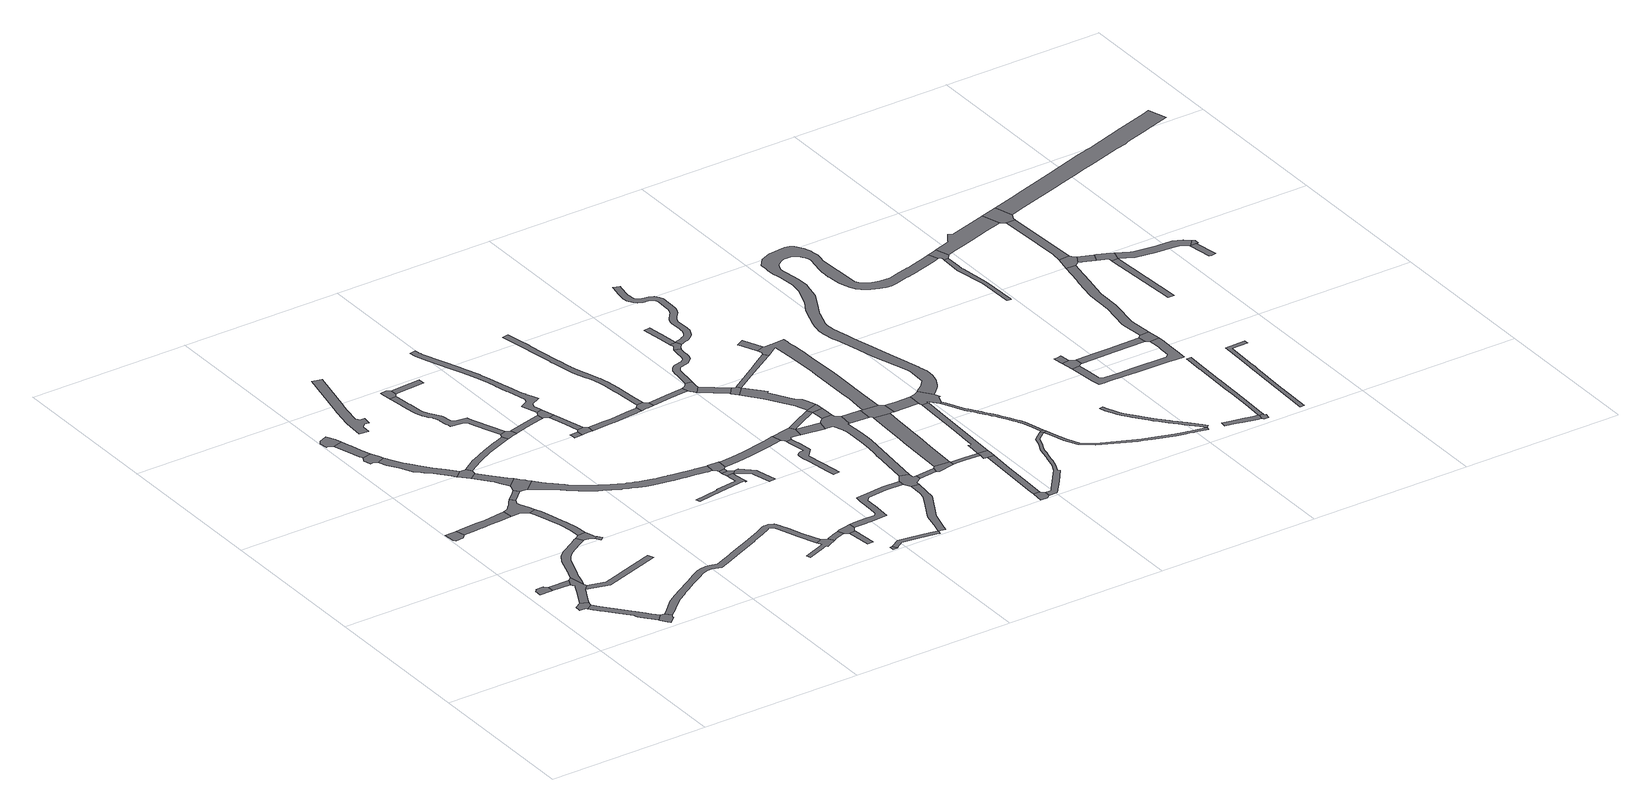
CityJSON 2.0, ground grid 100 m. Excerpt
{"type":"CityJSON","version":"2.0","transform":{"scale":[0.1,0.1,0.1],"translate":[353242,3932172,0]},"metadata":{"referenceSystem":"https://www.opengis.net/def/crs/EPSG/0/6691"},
"CityObjects":{
"road1":{"type":"Road","attributes":{"RoadStructureAttribute.sectionType":"1"},"geometry":[{"type":"MultiSurface","lod":"1","boundaries":[[[0,1,2,3,4,5,6,7]]]}]},
"road2":{"type":"Road","geometry":[{"type":"MultiSurface","lod":"1","boundaries":[[[8,9,10,11,12,13,14,15]]]}]},
"road3":{"type":"Road","attributes":{"RoadStructureAttribute.sectionType":"1"},"geometry":[{"type":"MultiSurface","lod":"1","boundaries":[[[16,17,18,19,13,12,20,21,22,23,24,25,26,27,28,29,30,31,32,33]]]}]},
"road4":{"type":"Road","geometry":[{"type":"MultiSurface","lod":"1","boundaries":[[[34,5,4,35]]]}]},
"road5":{"type":"Road","geometry":[{"type":"MultiSurface","lod":"1","boundaries":[[[36,37,38,39,40,41,42,34,35,43,44,45,46,47,8,15]]]}]},
"road6":{"type":"Road","geometry":[{"type":"MultiSurface","lod":"1","boundaries":[[[48,49,50,51,52,53,54,55]]]}]},
"road7":{"type":"Road","geometry":[{"type":"MultiSurface","lod":"1","boundaries":[[[56,57,58,59,60,61,62,16,33]]]}]},
"road8":{"type":"Road","attributes":{"RoadStructureAttribute.sectionType":"1"},"geometry":[{"type":"MultiSurface","lod":"1","boundaries":[[[63,64,65,66,67,68,69,70,71,52,51,72,73,74,75,76,77,78]]]}]},
"road9":{"type":"Road","attributes":{"RoadStructureAttribute.sectionType":"1"},"geometry":[{"type":"MultiSurface","lod":"1","boundaries":[[[41,79,80,81,82,83,84,85,86,87,88,89,90,91,92,93,94,95,96,97,98,99,100,101,102,103,104,42]]]}]},
"road10":{"type":"Road","attributes":{"RoadStructureAttribute.sectionType":"1"},"geometry":[{"type":"MultiSurface","lod":"1","boundaries":[[[39,105,106,107,108,109,110,111,112,40]]]}]},
"road11":{"type":"Road","geometry":[{"type":"MultiSurface","lod":"1","boundaries":[[[113,114,115,116,117,118,119,120,121,122]]]}]},
"road12":{"type":"Road","geometry":[{"type":"MultiSurface","lod":"1","boundaries":[[[123,124,125,126,127,128,129,130]]]}]},
"road13":{"type":"Road","attributes":{"RoadStructureAttribute.sectionType":"1"},"geometry":[{"type":"MultiSurface","lod":"1","boundaries":[[[131,132,133,134,135,136,137,117,116,138,139,140,141,142,143,144,145,129,128]]]}]},
"road14":{"type":"Road","geometry":[{"type":"MultiSurface","lod":"1","boundaries":[[[95,94,146,147,148,149,150,151,152,153,154,155]]]}]},
"road15":{"type":"Road","geometry":[{"type":"MultiSurface","lod":"1","boundaries":[[[156,157,158,159,160,161,162,163,164,165,166,167,168,169,170,171,172,173,63,78]]]}]},
"road16":{"type":"Road","attributes":{"RoadStructureAttribute.sectionType":"1"},"geometry":[{"type":"MultiSurface","lod":"1","boundaries":[[[174,175,176,177,178,179,180,181,126,125,182,183,184,185,186,187,188,189,190,191]]]}]},
"road17":{"type":"Road","attributes":{"RoadStructureAttribute.sectionType":"1"},"geometry":[{"type":"MultiSurface","lod":"1","boundaries":[[[154,192,193,194,195,196,159,158,197,198,199,200,155]]]}]},
"road18":{"type":"Road","geometry":[{"type":"MultiSurface","lod":"1","boundaries":[[[201,202,203,151,150]]]}]},
"road19":{"type":"Road","attributes":{"RoadStructureAttribute.sectionType":"1"},"geometry":[{"type":"MultiSurface","lod":"1","boundaries":[[[204,205,206,167,166,207]]]}]},
"road20":{"type":"Road","geometry":[{"type":"MultiSurface","lod":"1","boundaries":[[[190,208,209,210,211,212,213,191]]]}]},
"road21":{"type":"Road","attributes":{"RoadStructureAttribute.sectionType":"1"},"geometry":[{"type":"MultiSurface","lod":"1","boundaries":[[[214,215,216,217,218,210,209,219,220,221,222,223]]]}]},
"road22":{"type":"Road","geometry":[{"type":"MultiSurface","lod":"1","boundaries":[[[224,225,226,227,223,222,228,229,204,207,230]]]}]},
"road23":{"type":"Road","attributes":{"RoadStructureAttribute.sectionType":"1"},"geometry":[{"type":"MultiSurface","lod":"1","boundaries":[[[231,232,233,234,235,236,237,238,239,240,241,242,243,244,245,246,247,248,249,250,251,252,253,254,255,256,257,258,259,62,61,260,261,262,263,264,265,266,267,268,269,270,271,272,273,274,275,276,277,278,279,280,281,282,283,284,285,286,287,288,289,290,291,292,293,294]]]}]},
"road24":{"type":"Road","attributes":{"RoadStructureAttribute.sectionType":"1"},"geometry":[{"type":"MultiSurface","lod":"1","boundaries":[[[295,296,297,298,299,300,301,302,303,304,305,306,307,308,309,310,311]]]}]},
"road25":{"type":"Road","attributes":{"RoadStructureAttribute.sectionType":"1"},"geometry":[{"type":"MultiSurface","lod":"1","boundaries":[[[312,313,314,315,316,317,318,319,320,321,212,211,322,323,324,325,326,327,328,329,330]]]}]},
"road26":{"type":"Road","geometry":[{"type":"MultiSurface","lod":"1","boundaries":[[[331,332,333,334,335,336,337,338]]]}]},
"road27":{"type":"Road","attributes":{"RoadStructureAttribute.sectionType":"1"},"geometry":[{"type":"MultiSurface","lod":"1","boundaries":[[[337,339,340,341,342,343,344,345,346,347,348,349,350,351,352,353,354,355,356,357,358,359,360,361,362,363,364,365,366,367,368,369,370,371,372,373,374,375,376,377,378,379,380,381,382,383,384,385,386,387,388,389,390,391,338]]]}]},
"road28":{"type":"Road","geometry":[{"type":"MultiSurface","lod":"1","boundaries":[[[329,392,393,394,395,396,397,398,369,368,330]]]}]},
"road29":{"type":"Road","attributes":{"RoadStructureAttribute.sectionType":"1"},"geometry":[{"type":"MultiSurface","lod":"1","boundaries":[[[399,400,401,402,403,404,405,406,407,408,409,410,411,412,413,414,415,416,417,418,419,420,421,422,423,424,425,426,427,428,429,430,431,432,433,434,435,436,437,438,439,440,441,442,443,444,445,446,447,448,449,450,451,452,453,454,455,456,457,458,459,460,461,462,463,464,465,466,467,468,469,470,471,472,473,474,475,476,224,230]]]}]},
"road30":{"type":"Road","attributes":{"RoadStructureAttribute.sectionType":"1"},"geometry":[{"type":"MultiSurface","lod":"1","boundaries":[[[477,478,479,332,331]]]}]},
"road31":{"type":"Road","geometry":[{"type":"MultiSurface","lod":"1","boundaries":[[[480,231,294,481,482,483,484,485,486,487,488,489,490]]]}]},
"road32":{"type":"Road","attributes":{"RoadStructureAttribute.sectionType":"1"},"geometry":[{"type":"MultiSurface","lod":"1","boundaries":[[[491,492,493,494,398,397,495,496,497]]]}]},
"road33":{"type":"Road","geometry":[{"type":"MultiSurface","lod":"1","boundaries":[[[498,499,500,501,502]]]}]},
"road34":{"type":"Road","attributes":{"RoadStructureAttribute.sectionType":"1"},"geometry":[{"type":"MultiSurface","lod":"1","boundaries":[[[503,504,505,506,507,508,509,510,480,490]]]}]},
"road35":{"type":"Road","attributes":{"RoadStructureAttribute.sectionType":"1"},"geometry":[{"type":"MultiSurface","lod":"1","boundaries":[[[511,512,513,514,515,516,517,518,519,520,521,522,523,524,525,526]]]}]},
"road36":{"type":"Road","geometry":[{"type":"MultiSurface","lod":"1","boundaries":[[[527,528,529,502,501,530,531,532,533,534]]]}]},
"road37":{"type":"Road","geometry":[{"type":"MultiSurface","lod":"1","boundaries":[[[535,536,537,538,539,491,497]]]}]},
"road38":{"type":"Road","attributes":{"RoadStructureAttribute.sectionType":"1"},"geometry":[{"type":"MultiSurface","lod":"1","boundaries":[[[528,540,541,537,536,542,529]]]}]},
"road39":{"type":"Road","attributes":{"RoadStructureAttribute.sectionType":"1"},"geometry":[{"type":"MultiSurface","lod":"1","boundaries":[[[543,544,545,546]]]}]},
"road40":{"type":"Road","geometry":[{"type":"MultiSurface","lod":"1","boundaries":[[[545,547,548,549,550,551,552,507,506,546]]]}]},
"road41":{"type":"Road","attributes":{"RoadStructureAttribute.sectionType":"1"},"geometry":[{"type":"MultiSurface","lod":"1","boundaries":[[[553,554,555,556,557,558,559,560,561,562,563,564,565,566,567,568,569,570,571,572,573,574,575,539,538,576,577,578,579,580,581,582,583,584,585,586,587,588,589,590,591,592,593,594,595,596,597,598,599,600,601,602]]]}]},
"road42":{"type":"Road","geometry":[{"type":"MultiSurface","lod":"1","boundaries":[[[603,604,605,606,607]]]}]},
"road43":{"type":"Road","attributes":{"RoadStructureAttribute.sectionType":"1"},"geometry":[{"type":"MultiSurface","lod":"1","boundaries":[[[608,609,610,611]]]}]},
"road44":{"type":"Road","geometry":[{"type":"MultiSurface","lod":"1","boundaries":[[[612,610,609,511,526,613]]]}]},
"road45":{"type":"Road","geometry":[{"type":"MultiSurface","lod":"1","boundaries":[[[614,615,616,436,435,617,608,611]]]}]},
"road46":{"type":"Road","attributes":{"RoadStructureAttribute.sectionType":"1"},"geometry":[{"type":"MultiSurface","lod":"1","boundaries":[[[533,618,619,620,621,622,623,624,625,626,627,628,629,630,631,632,633,534]]]}]},
"road47":{"type":"Road","attributes":{"RoadStructureAttribute.sectionType":"1"},"geometry":[{"type":"MultiSurface","lod":"1","boundaries":[[[634,635,636,637,638,639,640,612,613]]]}]},
"road48":{"type":"Road","attributes":{"RoadStructureAttribute.sectionType":"1"},"geometry":[{"type":"MultiSurface","lod":"1","boundaries":[[[641,642,643,644,604,603,645,646,647,648]]]}]},
"road49":{"type":"Road","attributes":{"RoadStructureAttribute.sectionType":"1"},"geometry":[{"type":"MultiSurface","lod":"1","boundaries":[[[649,650,651,652,653,654,655,656,657,658,659,660,661,549,548,662,663,664,665,666,667,668,669,670,671,672,673]]]}]},
"road50":{"type":"Road","attributes":{"RoadStructureAttribute.sectionType":"1"},"geometry":[{"type":"MultiSurface","lod":"1","boundaries":[[[674,675,676,677,678,615,614,679,680,681,682,683,684,685,686]]]}]},
"road51":{"type":"Road","geometry":[{"type":"MultiSurface","lod":"1","boundaries":[[[687,629,628,688,689,690,691,692,693]]]}]},
"road52":{"type":"Road","attributes":{"RoadStructureAttribute.sectionType":"1"},"geometry":[{"type":"MultiSurface","lod":"1","boundaries":[[[692,694,695,696,697,698,699,700,701,702,703,704,705,706,707,708,709,710,711,712,713,714,715,716,717,718,719,720,721,722,723,724,725,726,727,728,729,730,731,732,733,734,735,736,737,738,693]]]}]},
"road53":{"type":"Road","attributes":{"RoadStructureAttribute.sectionType":"1"},"geometry":[{"type":"MultiSurface","lod":"1","boundaries":[[[739,740,741,742,743,744,745,746,747,748,749,750,751,752,753,641]]]}]},
"road54":{"type":"Road","attributes":{"RoadStructureAttribute.sectionType":"1"},"geometry":[{"type":"MultiSurface","lod":"1","boundaries":[[[754,755,756,757,758,759,760,761,762,763,764,765,766,767,768,769,770,771,772,773]]]}]},
"road55":{"type":"Road","attributes":{"RoadStructureAttribute.sectionType":"1"},"geometry":[{"type":"MultiSurface","lod":"1","boundaries":[[[690,774,775,776,777,778,779,780,781,782,691]]]}]},
"road56":{"type":"Road","geometry":[{"type":"MultiSurface","lod":"1","boundaries":[[[685,783,773,772,784,785,786,787,788,789,790,686]]]}]},
"road57":{"type":"Road","geometry":[{"type":"MultiSurface","lod":"1","boundaries":[[[791,792,793,794,673,672,745,744,795,796,797,798]]]}]},
"road58":{"type":"Road","geometry":[{"type":"MultiSurface","lod":"1","boundaries":[[[799,800,801,802,803,804,779,778,805,806,807,808]]]}]},
"road59":{"type":"Road","attributes":{"RoadStructureAttribute.sectionType":"1"},"geometry":[{"type":"MultiSurface","lod":"1","boundaries":[[[799,808,809,810]]]}]},
"road60":{"type":"Road","attributes":{"RoadStructureAttribute.sectionType":"1"},"geometry":[{"type":"MultiSurface","lod":"1","boundaries":[[[786,811,812,813,787]]]}]},
"road61":{"type":"Road","attributes":{"RoadStructureAttribute.sectionType":"1"},"geometry":[{"type":"MultiSurface","lod":"1","boundaries":[[[797,814,815,798]]]}]},
"road62":{"type":"Road","attributes":{"RoadStructureAttribute.sectionType":"1"},"geometry":[{"type":"MultiSurface","lod":"1","boundaries":[[[811,816,817,818,819,820,821,822,823,824,825,826,827,828,829,794,793,830,831,832,833,834,835,836,837,838,839,840,841,812]]]}]},
"road63":{"type":"Road","attributes":{"RoadStructureAttribute.sectionType":"1"},"geometry":[{"type":"MultiSurface","lod":"1","boundaries":[[[842,843,844,788,787,845,846,847]]]}]},
"road64":{"type":"Road","geometry":[{"type":"MultiSurface","lod":"1","boundaries":[[[848,849,850,810,809,851,852,853]]]}]},
"road65":{"type":"Road","attributes":{"RoadStructureAttribute.sectionType":"1"},"geometry":[{"type":"MultiSurface","lod":"1","boundaries":[[[854,855,856,857,858,859,860,861,862,863,864,865,866,867,868,869,870,871,872,873,802,801,874,875,876,877,878,879,880,881,882,883,884,885,886,887,888,889,890]]]}]},
"road66":{"type":"Road","geometry":[{"type":"MultiSurface","lod":"1","boundaries":[[[891,892,893,894,895,815,814,896,897]]]}]},
"road67":{"type":"Road","attributes":{"RoadStructureAttribute.sectionType":"1"},"geometry":[{"type":"MultiSurface","lod":"1","boundaries":[[[898,899,900,901,902,903,904,905,906,907,908,909,910,911,912,913,914,915,916,848,853]]]}]},
"road68":{"type":"Road","geometry":[{"type":"MultiSurface","lod":"1","boundaries":[[[839,838,917,918,847]]]}]},
"road69":{"type":"Road","geometry":[{"type":"MultiSurface","lod":"1","boundaries":[[[847,918,919,906,905,842]]]}]},
"road70":{"type":"Road","geometry":[{"type":"MultiSurface","lod":"1","boundaries":[[[920,921,922,923,924,925,926]]]}]},
"road71":{"type":"Road","geometry":[{"type":"MultiSurface","lod":"1","boundaries":[[[927,928,929,890,889,930,931,932,933]]]}]},
"road72":{"type":"Road","geometry":[{"type":"MultiSurface","lod":"1","boundaries":[[[934,836,835,935]]]}]},
"road73":{"type":"Road","attributes":{"RoadStructureAttribute.sectionType":"1"},"geometry":[{"type":"MultiSurface","lod":"1","boundaries":[[[894,936,937,938,939,940,941,942,943,944,945,946,947,895]]]}]},
"road74":{"type":"Road","geometry":[{"type":"MultiSurface","lod":"1","boundaries":[[[948,949,950,951,927,933]]]}]},
"road75":{"type":"Road","attributes":{"RoadStructureAttribute.sectionType":"7"},"geometry":[{"type":"MultiSurface","lod":"1","boundaries":[[[952,953,954,893,892,955,956,957,958,959]]]}]},
"road76":{"type":"Road","attributes":{"RoadStructureAttribute.sectionType":"1"},"geometry":[{"type":"MultiSurface","lod":"1","boundaries":[[[960,961,962,849,848,963,964,965,966,967,968]]]}]},
"road77":{"type":"Road","attributes":{"RoadStructureAttribute.sectionType":"1"},"geometry":[{"type":"MultiSurface","lod":"1","boundaries":[[[969,921,920,970,971,972,973,974]]]}]},
"road78":{"type":"Road","geometry":[{"type":"MultiSurface","lod":"1","boundaries":[[[975,934,935,976,942,941,977,978,979,980,981]]]}]},
"road79":{"type":"Road","geometry":[{"type":"MultiSurface","lod":"1","boundaries":[[[982,974,973,983,984,959,958]]]}]},
"road80":{"type":"Road","geometry":[{"type":"MultiSurface","lod":"1","boundaries":[[[985,986,987,988,989,990,991,992,993,994,995,996,997,998,999,1000,1001,1002,1003,1004,1005,1006,968,967,1007,1008,1009,1010,1011,1012,1013,1014,1015,1016,975,981]]]}]},
"road81":{"type":"Road","attributes":{"RoadStructureAttribute.sectionType":"1"},"geometry":[{"type":"MultiSurface","lod":"1","boundaries":[[[1017,1018,1019,1020,1021,1022,1023,1024,1025,1026,1027,1028,1029,1030,1031,1032,1033,1034,1035,1036,1037,1038,1039,1040,1041,1042,1043,1044,1045,1046,1047,1048,1049,1050,1051,1052,1053,1054,1055,1056,1057,1058,1059,1060,1061,1062,1063,1064,1065,1066,1067,1068,1069,1070,933,932,1071,1072,1073,1074,1075,1076,1077,1078,1079,1080,1081,1082,1083,1084,1085,1086,1087,1088,1089,1090,1091,1092,1093,1094,1095,1096,1097,1098,1099,1100,1101,1102,1103,1104,1105,1106,1107,1108,1109,1110,1111,1112,1113,1114,1115]]]}]},
"road82":{"type":"Road","attributes":{"RoadStructureAttribute.sectionType":"1"},"geometry":[{"type":"MultiSurface","lod":"1","boundaries":[[[984,1116,1117,1118,1119,1120,1121,1122,1123,1124,1125,1126,1127,1128,1129,1130,1131,1132,1133,959]]]}]},
"road83":{"type":"Road","attributes":{"RoadStructureAttribute.sectionType":"1"},"geometry":[{"type":"MultiSurface","lod":"1","boundaries":[[[1004,1134,1135,1136,1005]]]}]},
"road84":{"type":"Road","attributes":{"RoadStructureAttribute.sectionType":"1"},"geometry":[{"type":"MultiSurface","lod":"1","boundaries":[[[1137,1138,1139,1140,1141,1142,980,979]]]}]},
"road85":{"type":"Road","geometry":[{"type":"MultiSurface","lod":"1","boundaries":[[[1143,1144,1145,1140,1139,1122,1121,1146,1147,1148,1149,1150,1151,1152,1153]]]}]},
"road86":{"type":"Road","attributes":{"RoadStructureAttribute.sectionType":"1"},"geometry":[{"type":"MultiSurface","lod":"1","boundaries":[[[1154,1155,1156,1157,1158,1159,1160,1161,1162,1163,1164,1165,1166,1167,1168,1169,1170,1171,1172,1173,1149,1148,1174,1175,1176,1177,1178,1179,1180,1181,1182,1183,1184,1185,1186,1187,1188,1189,1190,1191,1192,1193]]]}]},
"road87":{"type":"Road","geometry":[{"type":"MultiSurface","lod":"1","boundaries":[[[1194,1195,1196,1197,1154,1193]]]}]},
"road88":{"type":"Road","attributes":{"RoadStructureAttribute.sectionType":"1"},"geometry":[{"type":"MultiSurface","lod":"1","boundaries":[[[925,1198,1199,1200,1201,1202,1203,1204,1205,1206,1207,1208,1209,1210,1211,1212,1213,1214,1215,1216,1195,1217,1218,1219,1220,1221,1222,1223,1224,1225,1226,1227,1228,1229,1230,1231,1232,1233,1234,1235,1236,1237,1238,1239,1240,1241,1242,1243,1196,1195,1194,1244,1245,1246,1247,1248,1249,1250,1251,1252,1253,1254,1255,1256,1257,1258,1259,1260,1261,926]]]}]},
"road89":{"type":"Road","attributes":{"RoadStructureAttribute.sectionType":"1"},"geometry":[{"type":"MultiSurface","lod":"1","boundaries":[[[1262,1263,1264,1265,1266,1267,1268,1269,1270,1271,1272,1273,1274,1275,1276,1277,1278,1279,1280,1281,1282,1283,1284,1285,1286,1287,1288,1289,1290,1291,1292,1231,1293]]]}]},
"road90":{"type":"Road","attributes":{"RoadStructureAttribute.sectionType":"1"},"geometry":[{"type":"MultiSurface","lod":"1","boundaries":[[[1152,1294,1295,1296,1297,1298,1299,1300,1301,1302,1303,1304,1305,1306,1307,1308,1309,1310,1311,1312,1313,1314,1315,1316,1317,1318,1319,1320,1321,1322,1323,1324,1325,1326,1327,1328,1329,1330,1331,1332,1333,1334,1335,1336,1337,1338,1339,1340,1341,1342,1343,1344,1345,1346,1347,1348,1349,1350,1351,1352,1353,1354,1355,1356,1357,1358,1359,1360,1361,1362,1363,1364,1365,1366,1367,1368,1369,1370,1371,1372,1373,1374,1375,1376,1377,1378,1379,1380,1381,1382,1383,1384,1385,1386,1387,1388,1389,1390,1391,1392,1393,1394,1395,1396,1397,1398,1399,1400,1401,1402,1403,1404,1405,1406,1407,1408,1409,1410,1411,1412,1413,1414,1415,1416,1417,1418,1419,1420,1421,1422,1423,1424,1425,1426,1427,1428,1429,1430,1431,1432,1433,1434,1153]]]}]},
"road91":{"type":"Road","geometry":[{"type":"MultiSurface","lod":"1","boundaries":[[[1435,1436,1437,1438,1439,1440]]]}]},
"road92":{"type":"Road","geometry":[{"type":"MultiSurface","lod":"1","boundaries":[[[1439,1441,1442,1443,1444,1445,1440]]]}]},
"road93":{"type":"Road","geometry":[{"type":"MultiSurface","lod":"1","boundaries":[[[1446,1447,1448,1449,1450,1451,1452,1453,1454,1455,1456,1457,1458]]]}]},
"road94":{"type":"Road","attributes":{"RoadStructureAttribute.sectionType":"1"},"geometry":[{"type":"MultiSurface","lod":"1","boundaries":[[[1459,1460,1461,1462,1463,1464,1465,1466,1467,1468,1469,1442,1441,1470,1471,1472,1473,1474,1475,1476,1477,1478,1479,1480,1481,1482,1483,1484]]]}]},
"road95":{"type":"Road","geometry":[{"type":"MultiSurface","lod":"1","boundaries":[[[1451,1485,1486,1487,1488,1489,1490,1452]]]}]},
"road96":{"type":"Road","attributes":{"RoadStructureAttribute.sectionType":"1"},"geometry":[{"type":"MultiSurface","lod":"1","boundaries":[[[1491,1492,1493,1494,1444,1443,1495,1496,1497,1498]]]}]},
"road97":{"type":"Road","attributes":{"RoadStructureAttribute.sectionType":"1"},"geometry":[{"type":"MultiSurface","lod":"1","boundaries":[[[1490,1499,1500,1501,1502,1503,1504,1505,1506,1507,1508,1509,1510,1511,1512,1513,1452]]]}]},
"road98":{"type":"Road","attributes":{"RoadStructureAttribute.sectionType":"1"},"geometry":[{"type":"MultiSurface","lod":"1","boundaries":[[[1514,1515,1516,1517,1518,1519,1520,1521,1522,1523,1524,1525]]]}]},
"road99":{"type":"Road","geometry":[{"type":"MultiSurface","lod":"1","boundaries":[[[1526,1527,1528,1529,1374,1373,1530,1514,1525]]]}]},
"road100":{"type":"Road","geometry":[{"type":"MultiSurface","lod":"1","boundaries":[[[1484,1483,1531,1532,1491,1498]]]}]},
"road101":{"type":"Road","attributes":{"RoadStructureAttribute.sectionType":"1"},"geometry":[{"type":"MultiSurface","lod":"1","boundaries":[[[1533,1534,1535,1536,1537,1538,1539,1540,1541,1542,1543,1544,1545,1546,1547,1548]]]}]},
"road102":{"type":"Road","attributes":{"RoadStructureAttribute.sectionType":"1"},"geometry":[{"type":"MultiSurface","lod":"1","boundaries":[[[1549,1550,1551,1552,1553,1554,1555,1556,1557,1532,1531,1558,1559,1560,1561,1562,1563,1564,1565,1566]]]}]},
"road103":{"type":"Road","attributes":{"RoadStructureAttribute.sectionType":"1"},"geometry":[{"type":"MultiSurface","lod":"1","boundaries":[[[1526,1567,1568,1569,1570,1571,1572,1573,1574,1575,1576,1577,1578,1579,1580,1581,1582,1527]]]}]},
"road104":{"type":"Road","geometry":[{"type":"MultiSurface","lod":"1","boundaries":[[[1565,1583,1584,1585,1586,1587,1588,1566]]]}]},
"road105":{"type":"Road","attributes":{"RoadStructureAttribute.sectionType":"1"},"geometry":[{"type":"MultiSurface","lod":"1","boundaries":[[[1589,1590,1591,1587,1586,1592]]]}]},
"road106":{"type":"Road","attributes":{"RoadStructureAttribute.sectionType":"1"},"geometry":[{"type":"MultiSurface","lod":"1","boundaries":[[[1583,1593,1594,1584]]]}]},
"road107":{"type":"Road","geometry":[{"type":"MultiSurface","lod":"1","boundaries":[[[1595,1596,1597,1598,1599,1575,1574,1600,1589,1592]]]}]},
"road108":{"type":"Road","geometry":[{"type":"MultiSurface","lod":"1","boundaries":[[[1601,1602,1603,1604,1594,1593,1605,1606]]]}]},
"road109":{"type":"Road","attributes":{"RoadStructureAttribute.sectionType":"1"},"geometry":[{"type":"MultiSurface","lod":"1","boundaries":[[[1607,1608,1601,1609,1610,1611,1612,1613,1614,1615,1616,1617,1618,1619,1620,1621,1602,1601,1606]]]}]},
"road110":{"type":"Road","attributes":{"RoadStructureAttribute.sectionType":"1"},"geometry":[{"type":"MultiSurface","lod":"1","boundaries":[[[1622,1623,1624,1625,1626,1613]]]}]},
"road111":{"type":"Road","geometry":[{"type":"MultiSurface","lod":"1","boundaries":[[[1613,1626,1627,1628,1614]]]}]},
"road112":{"type":"Road","attributes":{"RoadStructureAttribute.sectionType":"1"},"geometry":[{"type":"MultiSurface","lod":"1","boundaries":[[[1629,1630,1631,1632,1633,1634,1635,1636,1637,1638,1639,1640,1641,1642,1643,1597,1596,1644,1645,1646,1647,1648,1649,1650,1651,1652,1653,1654,1655,1656,1657,1658,1659]]]}]}
},
"vertices":[
[89,747,0],[73,731,0],[72,686,0],[146,685,0],[153,685,0],[154,730,0],[134,748,0],[89,748,0],
[196,486,0],[157,465,0],[153,427,0],[193,423,0],[198,415,0],[236,440,0],[238,454,0],[243,468,0],
[486,139,0],[454,177,0],[435,201,0],[266,404,0],[208,400,0],[218,389,0],[222,385,0],[244,360,0],[249,353,0],[274,322,0],[299,292,0],[368,214,0],[369,207,0],[371,201,0],[371,197,0],[373,191,0],[384,177,0],[449,97,0],
[288,728,0],[266,683,0],
[250,486,0],[290,563,0],[293,568,0],[305,595,0],[337,627,0],[328,645,0],[311,742,0],[282,659,0],[277,650,0],[250,589,0],[248,586,0],[247,585,0],
[13,1438,0],[25,1425,0],[73,1429,0],[96,1451,0],[83,1510,0],[76,1509,0],[46,1507,0],[8,1505,0],
[454,91,0],[478,54,0],[490,40,0],[532,76,0],[532,92,0],[540,100,0],[515,136,0],
[413,1536,0],[388,1534,0],[382,1534,0],[372,1533,0],[310,1526,0],[260,1522,0],[257,1522,0],[218,1519,0],[131,1513,0],[178,1457,0],[217,1460,0],[221,1460,0],[224,1460,0],[279,1464,0],[337,1468,0],[418,1474,0],
[331,652,0],[340,676,0],[356,725,0],[358,733,0],[370,765,0],[379,789,0],[384,802,0],[418,899,0],[428,916,0],[437,930,0],[440,934,0],[471,963,0],[505,984,0],[549,1011,0],[581,1030,0],[599,1041,0],[575,1083,0],[561,1075,0],[525,1053,0],[442,1001,0],[403,967,0],[374,920,0],[334,805,0],[331,798,0],[325,782,0],[313,749,0],
[449,560,0],[809,674,0],[793,709,0],[774,703,0],[669,670,0],[562,636,0],[559,635,0],[448,600,0],
[16,2657,0],[25,2659,0],[37,2652,0],[52,2643,0],[113,2662,0],[100,2701,0],[76,2754,0],[21,2729,0],[11,2715,0],[5,2705,0],
[109,2373,0],[124,2376,0],[151,2363,0],[205,2391,0],[193,2413,0],[172,2465,0],[114,2449,0],[99,2423,0],
[161,2499,0],[158,2508,0],[156,2515,0],[150,2531,0],[132,2593,0],[126,2614,0],[120,2637,0],[65,2602,0],[67,2594,0],[72,2579,0],[77,2562,0],[93,2512,0],[106,2471,0],[112,2456,0],[113,2451,0],
[602,1042,0],[615,1041,0],[629,1037,0],[651,1028,0],[658,1022,0],[681,1033,0],[672,1051,0],[668,1064,0],[655,1107,0],[606,1101,0],
[431,1475,0],[486,1479,0],[525,1449,0],[568,1465,0],[551,1509,0],[546,1520,0],[538,1539,0],[534,1549,0],[524,1576,0],[530,1590,0],[537,1605,0],[516,1633,0],[491,1602,0],[484,1593,0],[481,1590,0],[476,1582,0],[470,1576,0],[445,1552,0],
[412,2096,0],[363,2152,0],[332,2191,0],[310,2217,0],[293,2240,0],[272,2271,0],[268,2276,0],[237,2328,0],[175,2313,0],[212,2250,0],[250,2171,0],[284,2142,0],[297,2131,0],[316,2114,0],[333,2095,0],[399,2018,0],[417,1996,0],[464,2036,0],
[646,1182,0],[630,1259,0],[629,1263,0],[604,1354,0],[583,1427,0],[539,1413,0],[586,1249,0],[587,1248,0],[600,1175,0],
[680,992,0],[701,1006,0],[682,1032,0],
[588,1701,0],[565,1680,0],[564,1679,0],[612,1673,0],
[437,1973,0],[471,1935,0],[519,1971,0],[525,2002,0],[503,2036,0],[496,2031,0],
[660,1808,0],[639,1833,0],[596,1882,0],[569,1913,0],[542,1944,0],[543,1851,0],[549,1844,0],[577,1795,0],[602,1753,0],[663,1805,0],
[728,1729,0],[710,1750,0],[704,1757,0],[693,1770,0],[599,1739,0],[589,1702,0],[658,1669,0],
[1666,322,0],[1618,435,0],[1588,519,0],[1571,568,0],[1568,573,0],[1552,603,0],[1523,618,0],[1506,619,0],[1493,619,0],[1475,611,0],[1426,585,0],[1342,547,0],[1318,535,0],[1270,513,0],[1253,505,0],[1178,473,0],[1163,466,0],[1121,448,0],[1055,420,0],[1011,430,0],[985,434,0],[955,431,0],[925,421,0],[872,392,0],[814,356,0],[715,295,0],[640,248,0],[610,227,0],[535,155,0],[586,140,0],[595,148,0],[671,218,0],[722,249,0],[724,251,0],[743,264,0],[770,281,0],[822,315,0],[849,330,0],[867,340,0],[885,350,0],[932,377,0],[970,390,0],[998,392,0],[1034,381,0],[1054,375,0],[1097,394,0],[1137,411,0],[1144,414,0],[1194,436,0],[1267,468,0],[1286,476,0],[1359,510,0],[1365,513,0],[1437,546,0],[1443,548,0],[1494,575,0],[1500,579,0],[1524,572,0],[1531,561,0],[1550,506,0],[1572,445,0],[1580,420,0],[1581,419,0],[1629,306,0],
[350,3292,0],[284,2984,0],[272,2931,0],[251,2811,0],[249,2803,0],[241,2675,0],[301,2670,0],[304,2729,0],[326,2749,0],[356,2746,0],[361,2796,0],[331,2798,0],[314,2823,0],[331,2919,0],[341,2964,0],[343,2973,0],[409,3279,0],
[855,2211,0],[851,2210,0],[799,2188,0],[795,2186,0],[789,2184,0],[702,2149,0],[657,2125,0],[645,2120,0],[613,2104,0],[588,2091,0],[614,2058,0],[635,2069,0],[663,2085,0],[672,2089,0],[680,2093,0],[715,2110,0],[770,2132,0],[878,2176,0],[863,2214,0],
[649,2922,0],[647,2962,0],[627,2979,0],[585,2974,0],[587,2959,0],[593,2912,0],[594,2898,0],[636,2903,0],
[597,2874,0],[606,2798,0],[607,2791,0],[611,2747,0],[615,2719,0],[618,2703,0],[621,2687,0],[629,2661,0],[635,2647,0],[642,2631,0],[652,2613,0],[659,2607,0],[667,2594,0],[670,2589,0],[672,2585,0],[676,2578,0],[681,2558,0],[684,2550,0],[684,2549,0],[692,2498,0],[694,2485,0],[696,2467,0],[697,2464,0],[768,2455,0],[783,2452,0],[792,2447,0],[796,2442,0],[802,2428,0],[837,2332,0],[874,2241,0],[911,2253,0],[840,2442,0],[834,2460,0],[823,2490,0],[762,2498,0],[750,2502,0],[739,2508,0],[732,2519,0],[729,2527,0],[722,2579,0],[720,2586,0],[720,2588,0],[681,2647,0],[675,2656,0],[671,2664,0],[663,2687,0],[659,2701,0],[657,2712,0],[655,2720,0],[649,2784,0],[647,2795,0],[640,2858,0],[637,2887,0],
[901,2185,0],[904,2186,0],[924,2193,0],[932,2196,0],[947,2198,0],[950,2198,0],[939,2242,0],
[732,1617,0],[733,1616,0],[771,1587,0],[803,1561,0],[829,1539,0],[836,1532,0],[865,1509,0],[878,1498,0],[899,1483,0],[911,1475,0],[940,1456,0],[947,1451,0],[951,1448,0],[967,1439,0],[987,1427,0],[1031,1404,0],[1063,1388,0],[1075,1383,0],[1081,1380,0],[1086,1378,0],[1113,1366,0],[1118,1365,0],[1132,1360,0],[1166,1347,0],[1208,1333,0],[1236,1325,0],[1304,1311,0],[1365,1302,0],[1370,1301,0],[1391,1298,0],[1438,1291,0],[1442,1290,0],[1495,1284,0],[1521,1280,0],[1557,1274,0],[1576,1272,0],[1601,1270,0],[1608,1329,0],[1535,1338,0],[1531,1338,0],[1524,1339,0],[1415,1354,0],[1407,1355,0],[1401,1356,0],[1386,1358,0],[1378,1359,0],[1370,1361,0],[1366,1362,0],[1350,1364,0],[1312,1370,0],[1292,1373,0],[1285,1375,0],[1268,1379,0],[1224,1391,0],[1194,1401,0],[1182,1405,0],[1172,1408,0],[1141,1420,0],[1136,1422,0],[1096,1439,0],[1060,1456,0],[1046,1463,0],[1045,1464,0],[1015,1481,0],[1002,1488,0],[974,1505,0],[936,1531,0],[907,1551,0],[901,1556,0],[865,1586,0],[862,1588,0],[854,1595,0],[832,1616,0],[827,1621,0],[807,1640,0],[806,1641,0],[798,1650,0],[762,1689,0],
[841,2935,0],[838,2975,0],[717,2967,0],
[1703,308,0],[1633,296,0],[1642,276,0],[1503,220,0],[1513,194,0],[1628,240,0],[1653,250,0],[1654,247,0],[1657,240,0],[1684,253,0],[1722,273,0],
[1155,2298,0],[1140,2294,0],[1055,2273,0],[1029,2266,0],[1036,2225,0],[1135,2250,0],[1159,2257,0],
[1181,2023,0],[1184,1994,0],[1185,1984,0],[1237,1988,0],[1234,2027,0],
[1727,275,0],[1741,283,0],[1761,290,0],[1804,306,0],[1790,343,0],[1747,328,0],[1724,319,0],[1708,311,0],
[1633,1175,0],[1638,1144,0],[1643,1108,0],[1506,1090,0],[1506,1083,0],[1351,1058,0],[1357,1031,0],[1511,1056,0],[1681,1080,0],[1682,1071,0],[1682,1067,0],[1689,1068,0],[1688,1072,0],[1685,1096,0],[1678,1150,0],[1673,1181,0],
[1291,2046,0],[1284,2051,0],[1246,2045,0],[1249,1989,0],[1275,1991,0],[1295,1992,0],[1308,1992,0],[1306,2035,0],
[1170,2260,0],[1195,2243,0],[1231,2253,0],[1207,2335,0],[1170,2324,0],
[1242,2212,0],[1240,2221,0],[1224,2130,0],
[1848,138,0],[1887,143,0],[1871,293,0],[1831,288,0],
[1870,302,0],[1889,327,0],[1887,370,0],[1873,369,0],[1860,364,0],[1807,350,0],
[967,3203,0],[974,3180,0],[974,3179,0],[981,3155,0],[989,3137,0],[992,3130,0],[1000,3112,0],[1046,2988,0],[1074,2914,0],[1102,2837,0],[1105,2828,0],[1108,2818,0],[1126,2759,0],[1141,2697,0],[1146,2679,0],[1150,2661,0],[1154,2646,0],[1164,2608,0],[1168,2594,0],[1197,2480,0],[1185,2451,0],[1137,2427,0],[1140,2419,0],[1203,2348,0],[1192,2388,0],[1203,2416,0],[1261,2444,0],[1243,2491,0],[1231,2522,0],[1230,2524,0],[1226,2535,0],[1224,2541,0],[1220,2549,0],[1205,2609,0],[1203,2616,0],[1195,2649,0],[1192,2658,0],[1163,2770,0],[1146,2828,0],[1143,2839,0],[1108,2939,0],[1100,2961,0],[1055,3078,0],[1013,3187,0],[1008,3204,0],[1007,3208,0],[1006,3212,0],[1003,3224,0],[999,3246,0],[960,3240,0],
[1958,16,0],[1942,41,0],[1928,39,0],[1931,13,0],[1958,10,0],
[1624,1240,0],[1627,1218,0],[1666,1224,0],[1663,1246,0],
[1697,1202,0],[1678,1177,0],
[1680,1265,0],[1682,1326,0],[1610,1329,0],[1622,1249,0],
[1418,1998,0],[1437,1999,0],[1445,1999,0],[1453,1999,0],[1457,2000,0],[1481,2001,0],[1483,2002,0],[1513,2005,0],[1617,2017,0],[1622,2018,0],[1649,2021,0],[1644,2063,0],[1566,2054,0],[1464,2041,0],[1434,2041,0],[1413,2040,0],
[1760,1115,0],[1764,1102,0],[1792,998,0],[1833,1005,0],[1804,1123,0],[1800,1135,0],[1727,1206,0],
[2246,41,0],[2200,49,0],[2076,68,0],[2006,79,0],[2010,49,0],[2105,34,0],[2217,17,0],[2239,14,0],
[2261,605,0],[2253,604,0],[2213,600,0],[2182,597,0],[2086,585,0],[2079,584,0],[2076,552,0],[2076,544,0],[2074,441,0],[2071,391,0],[2052,372,0],[1991,374,0],[1919,371,0],[1968,330,0],[1991,331,0],[1995,331,0],[2108,336,0],[2114,432,0],[2115,439,0],[2115,528,0],[2122,537,0],[2137,554,0],[2261,566,0],[2371,563,0],[2370,602,0],
[2017,1377,0],[1994,1372,0],[1855,1344,0],[1773,1331,0],[1689,1325,0],[1690,1265,0],[1773,1270,0],[1863,1284,0],[1890,1289,0],[1952,1301,0],[2007,1312,0],[2090,1329,0],[2076,1390,0],
[1644,2064,0],[1683,2025,0],[1695,2027,0],[1734,2031,0],[1729,2071,0],[1705,2091,0],[1665,2086,0],
[1696,2172,0],[1682,2301,0],[1673,2382,0],[1671,2391,0],[1667,2407,0],[1662,2428,0],[1660,2434,0],[1659,2438,0],[1648,2473,0],[1638,2503,0],[1615,2563,0],[1599,2629,0],[1598,2635,0],[1595,2653,0],[1585,2711,0],[1580,2736,0],[1562,2840,0],[1559,2855,0],[1546,2930,0],[1541,2961,0],[1529,3022,0],[1515,3099,0],[1514,3107,0],[1513,3110,0],[1473,3102,0],[1473,3101,0],[1494,2987,0],[1496,2979,0],[1522,2830,0],[1527,2801,0],[1538,2740,0],[1539,2738,0],[1547,2691,0],[1564,2598,0],[1570,2570,0],[1582,2537,0],[1584,2529,0],[1601,2483,0],[1606,2472,0],[1613,2455,0],[1628,2401,0],[1636,2363,0],[1644,2280,0],[1646,2254,0],[1663,2103,0],
[2285,30,0],[2294,60,0],[2326,174,0],[2328,183,0],[2429,368,0],[2443,515,0],[2393,520,0],[2394,437,0],[2384,389,0],[2342,309,0],[2305,239,0],[2283,197,0],[2262,111,0],[2258,90,0],[2254,72,0],
[2112,1283,0],[2121,1233,0],[2131,1170,0],[2109,1169,0],[2093,1162,0],[2082,1148,0],[2077,1129,0],[2078,1117,0],[2080,1105,0],[2090,1057,0],[2113,910,0],[2120,864,0],[2160,870,0],[2153,912,0],[2122,1106,0],[2168,1159,0],[2158,1239,0],[2146,1301,0],[2145,1309,0],[2109,1302,0],
[1791,2037,0],[1856,2045,0],[1958,2056,0],[1968,2057,0],[1976,2058,0],[1967,2098,0],[1961,2096,0],[1851,2084,0],[1786,2077,0],
[2105,1321,0],[2155,1327,0],[2188,1323,0],[2215,1319,0],[2224,1386,0],[2206,1418,0],[2153,1407,0],[2096,1395,0],
[2472,599,0],[2460,602,0],[2459,634,0],[2404,649,0],[2445,540,0],[2479,563,0],[2485,565,0],[2481,600,0],
[2045,2064,0],[2048,2089,0],[2052,2126,0],[2009,2130,0],[1998,2113,0],[1983,2102,0],[1984,2044,0],[1986,2041,0],[2005,2018,0],[2008,2016,0],
[2151,1904,0],[2188,1951,0],
[2362,1299,0],[2373,1365,0],[2291,1376,0],
[2597,577,0],[2604,612,0],
[2367,1298,0],[2410,1293,0],[2435,1233,0],[2435,1231,0],[2435,1229,0],[2436,1218,0],[2438,1202,0],[2441,1137,0],[2441,1066,0],[2438,986,0],[2431,926,0],[2427,893,0],[2427,891,0],[2411,717,0],[2486,928,0],[2498,1058,0],[2498,1077,0],[2498,1150,0],[2490,1273,0],[2500,1272,0],[2506,1359,0],[2478,1380,0],[2476,1403,0],[2410,1399,0],[2393,1384,0],[2381,1372,0],
[2387,1516,0],[2275,1455,0],[2256,1445,0],[2306,1431,0],[2389,1476,0],[2404,1484,0],
[2233,1921,0],[2218,1944,0],[2207,1936,0],[2155,1899,0],[2182,1866,0],[2183,1865,0],
[2160,2454,0],[2157,2435,0],[2155,2407,0],[2155,2391,0],[2154,2379,0],[2153,2370,0],[2145,2353,0],[2137,2346,0],[2128,2341,0],[2124,2339,0],[2113,2335,0],[2067,2325,0],[2045,2305,0],[2031,2280,0],[2023,2240,0],[2023,2234,0],[2019,2202,0],[2016,2169,0],[2014,2152,0],[2013,2146,0],[2054,2142,0],[2066,2255,0],[2071,2270,0],[2078,2281,0],[2087,2287,0],[2101,2293,0],[2148,2305,0],[2184,2340,0],[2188,2349,0],[2193,2363,0],[2194,2371,0],[2196,2386,0],[2195,2418,0],[2197,2431,0],[2199,2444,0],[2203,2454,0],[2165,2468,0],
[2716,587,0],[2719,590,0],[2720,620,0],[2718,623,0],[2618,627,0],[2611,568,0],[2614,566,0],
[2203,1838,0],[2267,1755,0],[2269,1752,0],[2331,1651,0],[2339,1639,0],[2368,1591,0],[2377,1568,0],[2395,1520,0],[2467,1545,0],[2460,1567,0],[2444,1611,0],[2436,1632,0],[2412,1647,0],[2396,1674,0],[2388,1687,0],[2344,1759,0],[2322,1793,0],[2319,1797,0],[2332,1807,0],
[2473,1470,0],[2472,1488,0],
[2470,1537,0],
[2935,77,0],[2896,79,0],[2894,31,0],[2893,4,0],[2935,2,0],[2959,20,0],[2958,55,0],
[2179,2523,0],[2183,2496,0],[2167,2473,0],[2211,2468,0],[2225,2484,0],[2233,2490,0],[2218,2528,0],
[2629,1355,0],[2626,1264,0],
[2726,828,0],[2730,931,0],[2732,975,0],[2734,1029,0],[2741,1164,0],[2745,1237,0],[2645,1246,0],[2639,1128,0],[2632,979,0],[2630,932,0],[2628,888,0],[2623,745,0],
[2207,2614,0],[2190,2735,0],[2151,2730,0],[2167,2608,0],
[2802,617,0],[2753,619,0],[2735,619,0],[2734,590,0],[2751,590,0],[2800,588,0],[2894,584,0],[2895,613,0],
[2500,2132,0],[2425,2082,0],[2413,2074,0],[2234,1922,0],[2351,1996,0],[2423,2042,0],[2545,2118,0],[2555,2124,0],[2535,2153,0],
[2897,109,0],[2942,232,0],[2944,297,0],[2948,388,0],[2955,545,0],[2915,546,0],
[2646,1354,0],[2643,1259,0],[2759,1240,0],[2768,1239,0],[2773,1239,0],[2769,1324,0],[2740,1343,0],
[2890,549,0],[2956,575,0],[2957,611,0],
[2739,1431,0],[2742,1504,0],[2741,1564,0],[2741,1577,0],[2741,1583,0],[2742,1735,0],[2741,1805,0],[2739,1885,0],[2735,1981,0],[2733,2064,0],[2732,2074,0],[2727,2126,0],[2725,2158,0],[2723,2185,0],[2723,2194,0],[2721,2224,0],[2632,2217,0],[2631,2217,0],[2597,2216,0],[2583,2219,0],[2533,2198,0],[2542,2177,0],[2635,2180,0],[2644,2024,0],[2650,1844,0],[2650,1842,0],[2651,1825,0],[2651,1816,0],[2651,1565,0],[2651,1489,0],[2651,1455,0],[2648,1410,0],
[2272,3214,0],[2268,3198,0],[2263,3171,0],[2258,3138,0],[2255,3121,0],[2251,3099,0],[2249,3078,0],[2249,3070,0],[2252,3051,0],[2257,3038,0],[2273,3016,0],[2290,2997,0],[2309,2987,0],[2318,2985,0],[2329,2982,0],[2335,2982,0],[2347,2980,0],[2357,2980,0],[2370,2974,0],[2374,2970,0],[2379,2966,0],[2384,2959,0],[2387,2953,0],[2390,2936,0],[2386,2860,0],[2385,2845,0],[2382,2831,0],[2379,2823,0],[2378,2819,0],[2371,2806,0],[2362,2794,0],[2354,2785,0],[2338,2768,0],[2329,2753,0],[2327,2750,0],[2322,2738,0],[2317,2721,0],[2315,2707,0],[2315,2691,0],[2317,2655,0],[2318,2637,0],[2319,2630,0],[2318,2619,0],[2317,2608,0],[2314,2599,0],[2313,2595,0],[2307,2581,0],[2304,2577,0],[2299,2570,0],[2294,2563,0],[2288,2559,0],[2270,2549,0],[2262,2545,0],[2221,2530,0],[2273,2507,0],[2284,2510,0],[2299,2518,0],[2311,2527,0],[2314,2529,0],[2332,2546,0],[2335,2551,0],[2346,2570,0],[2351,2581,0],[2355,2595,0],[2359,2617,0],[2359,2630,0],[2355,2702,0],[2357,2714,0],[2361,2728,0],[2369,2741,0],[2380,2754,0],[2392,2768,0],[2406,2783,0],[2416,2801,0],[2423,2824,0],[2426,2842,0],[2428,2889,0],[2429,2927,0],[2430,2934,0],[2429,2940,0],[2428,2960,0],[2424,2972,0],[2419,2981,0],[2410,2994,0],[2400,3003,0],[2386,3011,0],[2374,3016,0],[2361,3018,0],[2339,3022,0],[2335,3022,0],[2323,3025,0],[2314,3029,0],[2304,3041,0],[2298,3050,0],[2296,3055,0],[2292,3090,0],[2294,3107,0],[2306,3175,0],[2311,3200,0],
[2960,686,0],[2963,760,0],[2966,844,0],[2974,1043,0],[2980,1212,0],[2980,1217,0],[2941,1214,0],[2937,1133,0],[2929,920,0],[2925,809,0],[2925,802,0],[2923,746,0],[2921,711,0],[2919,711,0],[2915,711,0],[2902,712,0],[2900,712,0],[2899,662,0],
[2529,2343,0],[2481,2317,0],[2482,2315,0],
[2783,1239,0],[2839,1239,0],[2934,1238,0],[2935,1323,0],[2843,1324,0],[2787,1324,0],
[2998,1349,0],[2970,1331,0],[2963,1330,0],[2977,1248,0],[2982,1236,0],[3029,1172,0],[3045,1184,0],[3063,1235,0],[3073,1238,0],[3059,1274,0],[3001,1351,0],
[3331,624,0],[3317,679,0],[3297,750,0],[3292,763,0],[3289,768,0],[3283,779,0],[3281,782,0],[3268,804,0],[3253,830,0],[3226,879,0],[3217,895,0],[3204,917,0],[3194,932,0],[3182,948,0],[3175,960,0],[3165,976,0],[3146,1004,0],[3123,1039,0],[3114,1047,0],[3060,1163,0],[3043,1153,0],[3098,1035,0],[3107,1026,0],[3129,993,0],[3148,965,0],[3158,949,0],[3166,937,0],[3177,921,0],[3187,906,0],[3200,885,0],[3209,869,0],[3236,821,0],[3250,794,0],[3264,772,0],[3267,766,0],[3271,758,0],[3274,754,0],[3278,744,0],[3298,674,0],[3312,619,0],
[3306,614,0],[3318,599,0],[3337,604,0],[3334,612,0],
[3004,20,0],[3013,20,0],[3088,115,0],[3161,208,0],[3149,221,0],[3163,251,0],[3170,268,0],[3178,289,0],[3181,301,0],[3184,313,0],[3190,340,0],[3197,367,0],[3208,410,0],[3215,441,0],[3225,468,0],[3235,486,0],[3247,519,0],[3257,549,0],[3284,571,0],[3323,581,0],[3329,561,0],[3359,465,0],[3398,385,0],[3474,326,0],[3687,231,0],[3715,222,0],[3763,205,0],[3891,162,0],[3946,150,0],[3966,146,0],[3993,140,0],[3998,139,0],[4076,123,0],[4080,143,0],[4024,154,0],[3987,162,0],[3967,166,0],[3942,172,0],[3897,181,0],[3770,224,0],[3721,241,0],[3694,250,0],[3484,343,0],[3414,398,0],[3378,472,0],[3352,557,0],[3258,576,0],[3239,561,0],[3228,526,0],[3217,495,0],[3207,476,0],[3195,447,0],[3188,414,0],[3178,372,0],[3170,345,0],[3165,318,0],[3162,306,0],[3159,295,0],[3152,276,0],[3145,259,0],[3131,229,0],[3011,77,0],[2996,57,0],[2991,55,0],
[4077,184,0],[4019,248,0],[3984,287,0],[3976,296,0],[3955,319,0],[3907,374,0],[3883,404,0],[3822,483,0],[3811,497,0],[3791,526,0],[3778,546,0],[3769,562,0],[3761,581,0],[3750,611,0],[3738,648,0],[3714,640,0],[3726,603,0],[3738,572,0],[3747,551,0],[3756,534,0],[3770,512,0],[3791,483,0],[3806,463,0],[3863,388,0],[3879,368,0],[3888,358,0],[3937,303,0],[3973,261,0],[3978,257,0],[3996,236,0],[4054,171,0],[4099,159,0],
[3076,1287,0],[3106,1317,0],[3114,1326,0],[3116,1328,0],[3123,1336,0],[3129,1345,0],[3140,1368,0],[3156,1400,0],[3165,1426,0],[3170,1454,0],[3170,1478,0],[3171,1503,0],[3157,1559,0],[3157,1567,0],[3089,1822,0],[3072,1894,0],[3047,1989,0],[3038,2030,0],[3027,2073,0],[3024,2084,0],[3012,2135,0],[3006,2163,0],[3002,2193,0],[3002,2210,0],[3002,2217,0],[3004,2243,0],[3036,2335,0],[3037,2340,0],[3066,2399,0],[3130,2522,0],[3142,2588,0],[3143,2595,0],[3156,2647,0],[3154,2700,0],[3149,2753,0],[3135,2830,0],[3133,2844,0],[3133,2855,0],[3137,2874,0],[3145,2892,0],[3151,2903,0],[3168,2917,0],[3184,2927,0],[3194,2933,0],[3208,2939,0],[3220,2943,0],[3226,2943,0],[3254,2941,0],[3270,2934,0],[3298,2908,0],[3306,2899,0],[3311,2893,0],[3320,2878,0],[3324,2869,0],[3325,2852,0],[3313,2786,0],[3307,2751,0],[3302,2712,0],[3301,2677,0],[3302,2647,0],[3303,2638,0],[3307,2601,0],[3313,2562,0],[3318,2538,0],[3326,2513,0],[3334,2486,0],[3347,2463,0],[3351,2455,0],[3373,2433,0],[3415,2406,0],[3462,2388,0],[3497,2377,0],[3530,2374,0],[3567,2377,0],[3649,2401,0],[3653,2403,0],[3659,2404,0],[3701,2412,0],[3869,2459,0],[3904,2474,0],[3883,2538,0],[3852,2528,0],[3745,2495,0],[3714,2484,0],[3709,2483,0],[3680,2478,0],[3647,2469,0],[3573,2450,0],[3510,2452,0],[3480,2456,0],[3447,2469,0],[3417,2488,0],[3408,2497,0],[3391,2529,0],[3384,2669,0],[3384,2677,0],[3378,2806,0],[3385,2846,0],[3388,2874,0],[3383,2907,0],[3380,2931,0],[3373,2950,0],[3366,2977,0],[3333,3021,0],[3314,3037,0],[3286,3042,0],[3177,3035,0],[3111,3004,0],[3110,3004,0],[3072,2956,0],[3071,2908,0],[3070,2894,0],[3069,2887,0],[3071,2845,0],[3080,2795,0],[3081,2787,0],[3089,2704,0],[3091,2682,0],[3085,2623,0],[3083,2613,0],[3079,2601,0],[3064,2560,0],[3038,2490,0],[2995,2414,0],[2968,2338,0],[2947,2278,0],[2940,2247,0],[2934,2216,0],[2930,2194,0],[2930,2151,0],[2944,2079,0],[2953,2051,0],[2967,1995,0],[2992,1901,0],[3017,1801,0],[3087,1573,0],[3091,1559,0],[3093,1552,0],[3087,1427,0],[3045,1384,0],[3022,1367,0],
[3859,1229,0],[3833,1225,0],[3814,1223,0],[3816,1211,0],[3822,1159,0],[3867,1164,0],
[3832,1076,0],[3882,1082,0],[3907,1099,0],[3906,1149,0],[3894,1151,0],
[4232,89,0],[4234,88,0],[4271,80,0],[4331,67,0],[4359,60,0],[4379,55,0],[4387,94,0],[4375,97,0],[4353,102,0],[4293,114,0],[4215,131,0],[4175,140,0],[4167,103,0],
[4351,1081,0],[4353,1060,0],[4352,1009,0],[4351,981,0],[4350,916,0],[4328,895,0],[4110,900,0],[4019,902,0],[3927,905,0],[3899,917,0],[3890,1004,0],[3850,912,0],[3857,857,0],[3893,856,0],[3926,855,0],[4015,853,0],[4100,851,0],[4314,845,0],[4327,845,0],[4399,842,0],[4407,842,0],[4410,914,0],[4411,975,0],[4413,1062,0],[4411,1090,0],[4351,1085,0],
[4389,53,0],[4389,45,0],[4416,43,0],[4423,79,0],[4413,81,0],[4414,94,0],
[4320,1151,0],[4124,1150,0],[4036,1150,0],[3913,1149,0],[3912,1099,0],[4032,1099,0],[4126,1100,0],[4326,1101,0],
[4414,113,0],[4420,241,0],[4422,380,0],[4424,447,0],[4426,535,0],[4426,549,0],[4431,691,0],[4436,819,0],[4407,817,0],[4402,691,0],[4402,689,0],[4397,434,0],[4395,364,0],[4392,231,0],[4387,106,0],
[3923,2445,0],[3920,2311,0],[3952,2116,0],[3958,1896,0],[3958,1888,0],[3985,1888,0],[3985,1900,0],[3978,2119,0],[3954,2303,0],[3952,2315,0],[3952,2347,0],[3952,2445,0],
[3974,2476,0],[3948,2559,0],[3923,2551,0],[3896,2542,0],[3923,2468,0],
[4403,1177,0],[4342,1171,0],
[4649,42,0],[4654,263,0],[4654,276,0],[4665,518,0],[4665,522,0],[4667,548,0],[4667,568,0],[4675,772,0],[4777,776,0],[4776,804,0],[4648,798,0],[4644,682,0],[4639,554,0],[4638,524,0],[4637,502,0],[4622,43,0],
[4393,1859,0],[4388,1828,0],[4363,1689,0],[4362,1680,0],[4361,1675,0],[4357,1507,0],[4329,1323,0],[4330,1312,0],[4342,1178,0],[4389,1321,0],[4417,1501,0],[4417,1517,0],[4420,1642,0],[4421,1669,0],[4447,1817,0],[4471,1951,0],[4481,1994,0],[4419,1998,0],
[4019,2490,0],[4098,2513,0],[4201,2545,0],[4224,2552,0],[4243,2558,0],[4295,2574,0],[4386,2602,0],[4398,2606,0],[4363,2720,0],[4338,2713,0],[4118,2645,0],[4099,2657,0],[4095,2660,0],[4095,2661,0],[4058,2607,0],[4050,2591,0],
[4506,2015,0],[4536,2067,0],[4520,2074,0],[4508,2099,0],[4440,2095,0],[4426,2029,0],
[4427,2583,0],[4434,2441,0],[4446,2161,0],[4487,2586,0],
[4604,1976,0],[4626,2029,0],
[4487,2604,0],[4504,2640,0],[4469,2753,0],[4460,2750,0],[4438,2743,0],[4421,2590,0],
[4710,1927,0],[4729,1988,0],[4692,2008,0],[4639,2028,0],[4669,1949,0],[4670,1925,0],
[4698,1424,0],[4738,1426,0],[4797,1884,0],[4920,1865,0],[5027,1858,0],[5074,1848,0],[5113,1819,0],[5152,1862,0],[5116,1894,0],[5061,1915,0],[4969,1921,0],[4960,1921,0],[4945,1922,0],[4815,1943,0],[4809,1946,0],
[5135,1668,0],[5149,1668,0],[5164,1669,0],[5179,1670,0],[5154,1820,0],
[5167,1820,0],[5165,1850,0],
[5748,3155,0],[5730,3148,0],[5679,3132,0],[5649,3123,0],[5481,3070,0],[5430,3054,0],[5261,3001,0],[5239,2995,0],[5203,2983,0],[5169,2973,0],[5013,2923,0],[4916,2893,0],[4871,2879,0],[4698,2824,0],[4602,2794,0],[4604,2671,0],[4856,2749,0],[4903,2764,0],[4930,2772,0],[5048,2809,0],[5112,2829,0],[5170,2847,0],[5195,2854,0],[5377,2911,0],[5445,2928,0],[5455,2933,0],[5466,2939,0],[5471,2942,0],[5625,2989,0],[5641,2994,0],[5788,3040,0]
]}
